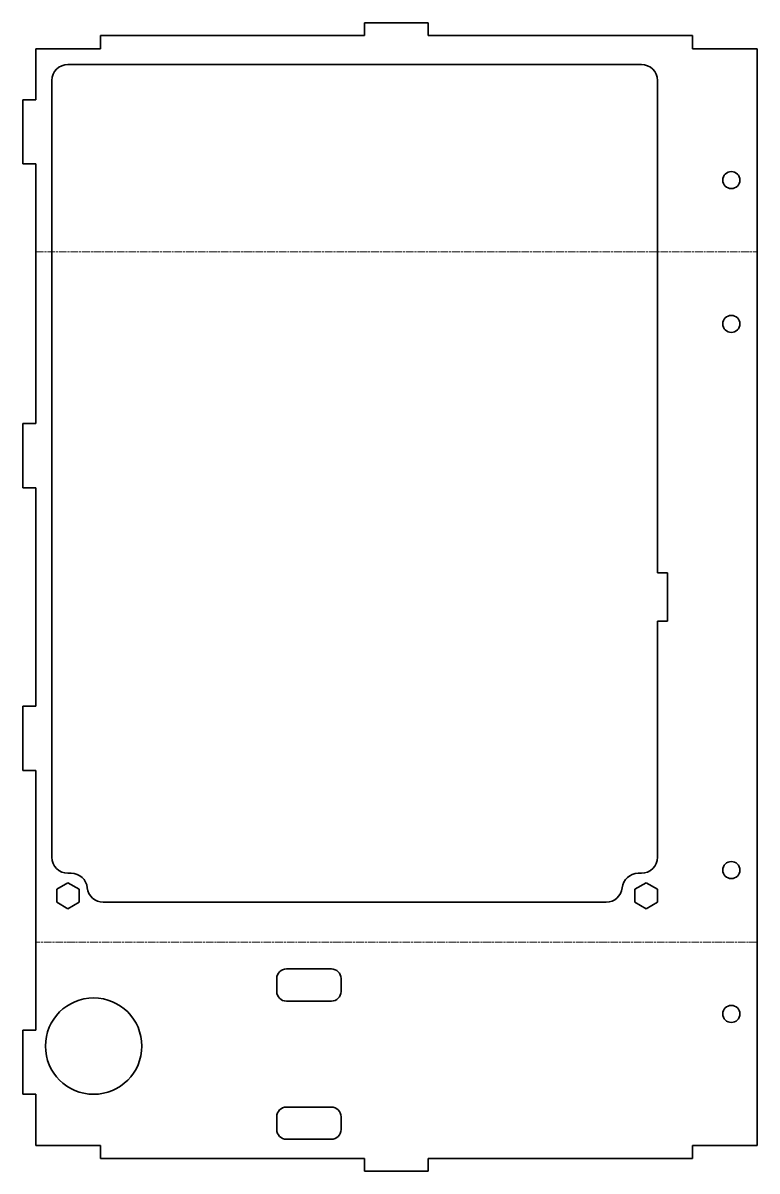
# Model space of a CAD drawing. Header units: inches. Extents: x 0 to 229, y 0 to 357.
import ezdxf

# ---------------------------------------------------------------- set-up
doc = ezdxf.new("R2010")
doc.units = ezdxf.units.IN
doc.header["$MEASUREMENT"] = 0
doc.linetypes.add('Chain', pattern=[13.68, 9.12, -1.14, 2.28, -1.14])
doc.layers.add('SIMUMAK Bend Centerline (ISO)', color=7, linetype='Chain', lineweight=9)
doc.layers.add('SIMUMAK Visible (ISO)', color=7, linetype='Continuous', lineweight=35)

# ---------------------------------------------------------------- blocks, each defined once
blk = doc.blocks.new('CD-IND-31-LATB-01')
at = {"layer": 'SIMUMAK Bend Centerline (ISO)', "ltscale": 0.263158}
for p, q in [((4, 286.08), (228.5, 286.08)), ((228.5, 71.29), (4, 71.29))]:
    blk.add_line(p, q, dxfattribs=at)
at = {"layer": 'SIMUMAK Visible (ISO)'}
for p, q in [((106.35, 357.37), (106.35, 353.47)), ((126.15, 357.37), (106.35, 357.37)), ((126.15, 353.47), (126.15, 357.37)), ((106.35, 353.47), (24.1, 353.47)), ((24.1, 353.47), (24.1, 349.37)), ((208.4, 353.47), (126.15, 353.47)), ((208.4, 349.37), (208.4, 353.47)), ((4, 333.47), (4, 349.37)), ((24.1, 349.37), (4, 349.37)), ((228.5, 349.37), (208.4, 349.37)), ((228.5, 8), (228.5, 349.37)), ((14, 344.47), (192.5, 344.47)), ((9, 97.69), (9, 339.47)), ((197.5, 339.47), (197.5, 186.24)), ((0, 333.47), (0, 313.47)), ((4, 333.47), (0, 333.47)), ((0, 313.47), (4, 313.47)), ((4, 232.69), (4, 313.47)), ((0, 232.69), (0, 212.69)), ((4, 232.69), (0, 232.69)), ((0, 212.69), (4, 212.69)), ((4, 144.69), (4, 212.69)), ((197.5, 186.24), (200.6, 186.24)), ((200.6, 186.24), (200.6, 171.14)), ((200.6, 171.14), (197.5, 171.14)), ((197.5, 171.14), (197.5, 97.69)), ((0, 144.69), (0, 124.69)), ((4, 144.69), (0, 144.69)), ((0, 124.69), (4, 124.69)), ((4, 43.9), (4, 124.69)), ((10.5, 87.71), (14, 89.73)), ((15.05, 92.69), (14, 92.69)), ((14, 89.73), (17.5, 87.71)), ((190.5, 87.71), (194, 89.73)), ((192.5, 92.69), (191.5, 92.69)), ((194, 89.73), (197.5, 87.71)), ((10.5, 83.67), (10.5, 87.71)), ((17.5, 87.71), (17.5, 83.67)), ((190.5, 83.67), (190.5, 87.71)), ((197.5, 87.71), (197.5, 83.67)), ((14, 81.64), (10.5, 83.67)), ((17.5, 83.67), (14, 81.64)), ((181.55, 83.69), (25, 83.69)), ((194, 81.64), (190.5, 83.67)), ((197.5, 83.67), (194, 81.64)), ((82, 62.9), (96, 62.9)), ((79, 55.9), (79, 59.9)), ((99, 59.9), (99, 55.9)), ((96, 52.9), (82, 52.9)), ((0, 23.9), (0, 43.9)), ((0, 43.9), (4, 43.9)), ((4, 23.9), (0, 23.9)), ((4, 8), (4, 23.9)), ((82, 19.9), (96, 19.9)), ((79, 12.9), (79, 16.9)), ((99, 16.9), (99, 12.9)), ((4, 8), (24.1, 8)), ((24.1, 8), (24.1, 3.9)), ((96, 9.9), (82, 9.9)), ((208.4, 3.9), (208.4, 8)), ((208.4, 8), (228.5, 8)), ((106.35, 3.9), (24.1, 3.9)), ((106.35, 0), (106.35, 3.9)), ((126.15, 3.9), (126.15, 0)), ((208.4, 3.9), (126.15, 3.9)), ((126.15, 0), (106.35, 0))]:
    blk.add_line(p, q, dxfattribs=at)
for centre, radius in [((220.5, 308.47), 2.65), ((220.5, 263.69), 2.65), ((220.5, 93.69), 2.65), ((22, 38.9), 15), ((220.5, 48.9), 2.65)]:
    blk.add_circle(centre, radius, dxfattribs=at)
for centre, radius, start, end in [((14, 339.47), 5, 90, 180), ((192.5, 339.47), 5, 0, 90), ((14, 97.69), 5, 180, 270), ((192.5, 97.69), 5, 270, 0), ((25, 88.69), 5, 185.7392, 270), ((181.55, 88.69), 5, 270, 354.2608), ((82, 59.9), 3, 90, 180), ((96, 59.9), 3, 0, 90), ((82, 55.9), 3, 180, 270), ((96, 55.9), 3, 270, 360), ((82, 16.9), 3, 90, 180), ((96, 16.9), 3, 0, 90), ((82, 12.9), 3, 180, 270), ((96, 12.9), 3, 270, 0)]:
    blk.add_arc(centre, radius, start, end, dxfattribs=at)
at = {"layer": 'SIMUMAK Visible (ISO)', "extrusion": (0, 0, -1)}
for centre, start, end in [((-15.05, 87.69), 90, 174.2608), ((-191.5, 87.69), 5.7392, 90)]:
    blk.add_arc(centre, 5, start, end, dxfattribs=at)

msp = doc.modelspace()

# ---------------------------------------------------------------- block references
msp.add_blockref('CD-IND-31-LATB-01', (0, 0))

doc.saveas('drawing.dxf')
